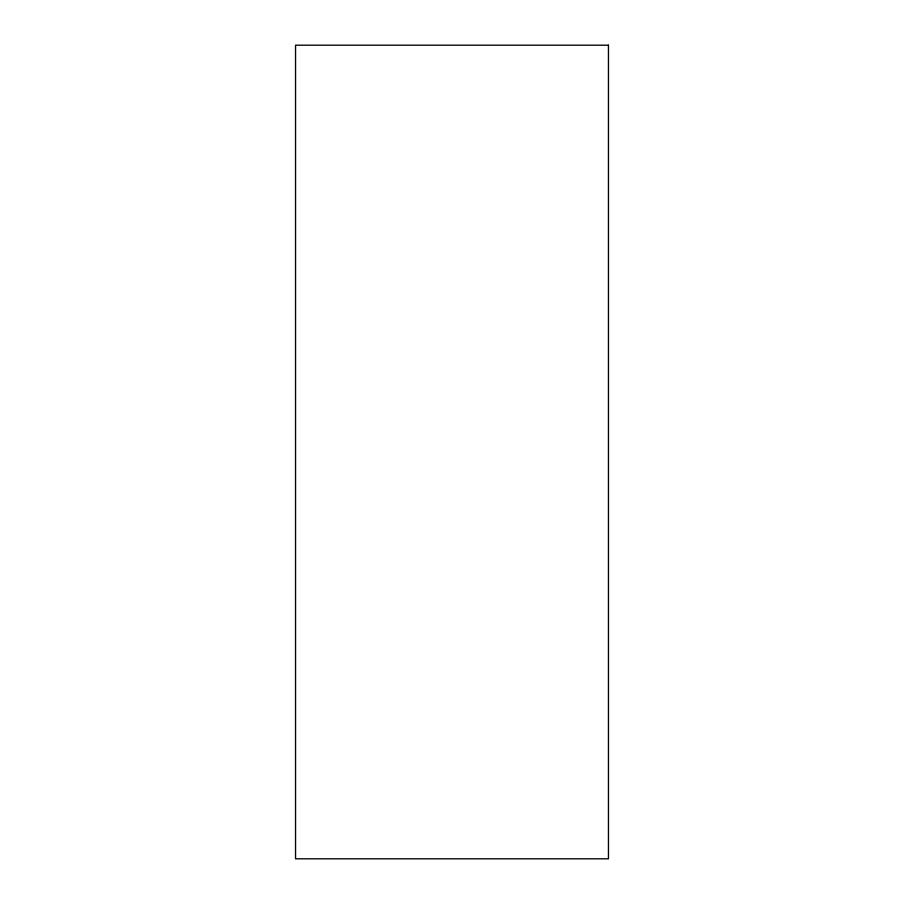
<?xml version="1.0" encoding="UTF-8"?>
<svg xmlns="http://www.w3.org/2000/svg" width="904" height="904" viewBox="0 0 904 904"><rect width="100%" height="100%" fill="white"/><g stroke="black" fill="none" stroke-linecap="round" stroke-linejoin="round"><path stroke-width="1.36" d="M608.448 45.2L295.551 45.2L295.551 858.8L608.448 858.8L608.448 45.2"/></g></svg>
